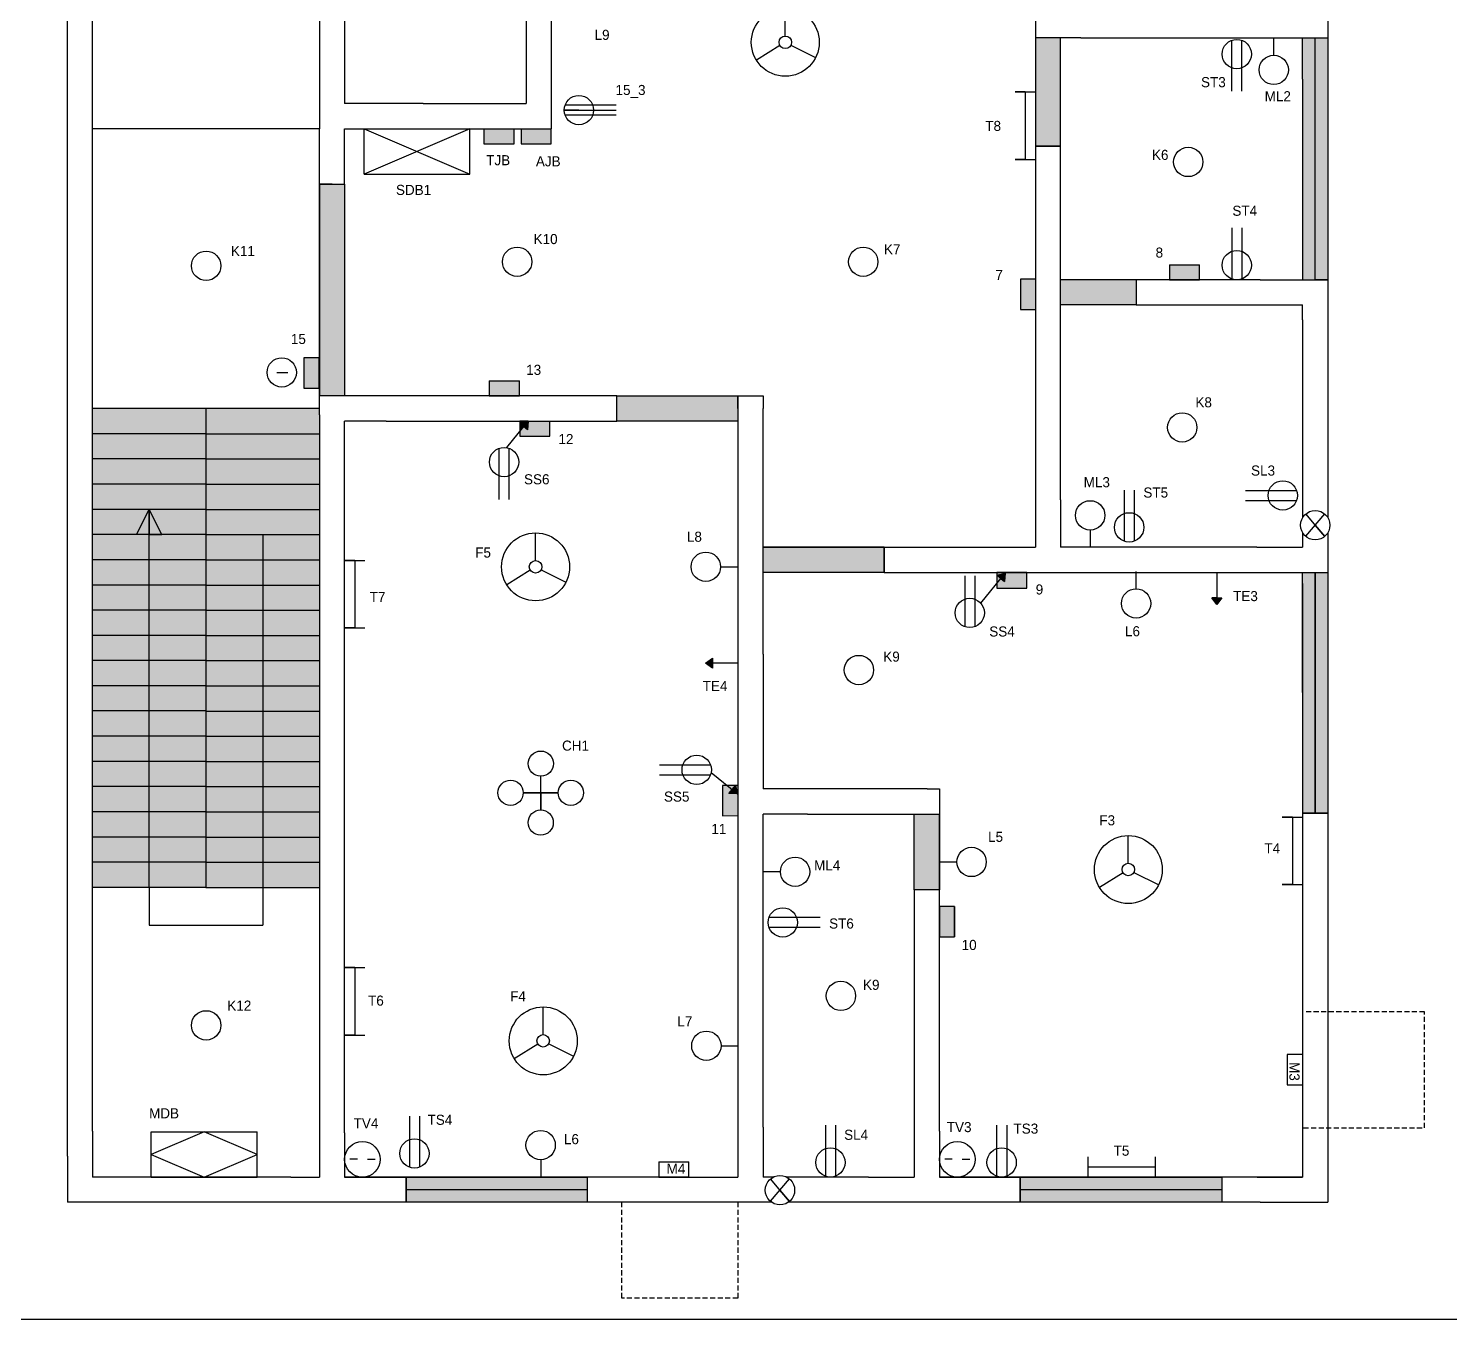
# Model space of a CAD drawing. Header units: inches. Extents: x 452 to 1996, y -561 to 294.
# Drawn here: x 1003 to 1567, y -561 to -48 of the extents above; entities that cross this region are included whole.
import ezdxf

# ---------------------------------------------------------------- set-up
doc = ezdxf.new("R2010")
doc.units = ezdxf.units.IN
doc.header["$LTSCALE"] = 2
doc.header["$MEASUREMENT"] = 0
doc.linetypes.add('DASHED', pattern=[0.75, 0.5, -0.25])

msp = doc.modelspace()

# ---------------------------------------------------------------- hatches: boundary and pattern name
at = {"linetype": 'Continuous', "ltscale": 2, "true_color": 0x79b3c0}
h = msp.add_hatch(color=143, dxfattribs=at)
h.paths.add_polyline_path([(1153.52, 248.72), (1121.95, 248.72), (1121.95, 243.72), (1153.52, 243.72)])
h.paths.add_polyline_path([(1153.52, 243.72), (1121.95, 243.72), (1121.95, 238.72), (1123.43, 238.72), (1153.52, 238.72)])
h.paths.add_polyline_path([(1278.78, 248.72), (1218.78, 248.72), (1218.78, 243.72), (1278.78, 243.72)])
h.paths.add_polyline_path([(1278.78, 243.72), (1218.78, 243.72), (1218.78, 238.72), (1278.78, 238.72)])
h.paths.add_polyline_path([(1456.57, 248.72), (1391.6, 248.72), (1391.6, 243.72), (1456.57, 243.72)])
h.paths.add_polyline_path([(1456.57, 243.72), (1391.6, 243.72), (1391.6, 238.72), (1456.57, 238.72)])
h.paths.add_polyline_path([(1536.43, 229.18), (1536.43, 248.72), (1531.43, 248.72), (1531.43, 238.72), (1531.43, 63.72), (1531.43, 53.72), (1536.43, 53.72)])
h.paths.add_polyline_path([(1513.43, -264.35), (1508.43, -264.35), (1508.43, -268.77), (1508.43, -359.93), (1513.53, -359.93)])
h.paths.add_polyline_path([(1518.43, -264.35), (1513.43, -264.35), (1513.53, -359.93), (1518.43, -359.93)])
h.paths.add_polyline_path([(1476.43, -504.28), (1396.43, -504.28), (1396.43, -509.28), (1476.43, -509.28)])
h.paths.add_polyline_path([(1476.43, -509.28), (1396.43, -509.28), (1396.43, -514.28), (1476.43, -514.28)])
h.paths.add_polyline_path([(1224.67, -504.28), (1152.81, -504.28), (1152.81, -509.28), (1224.67, -509.28)])
h.paths.add_polyline_path([(1224.67, -509.28), (1152.81, -509.28), (1152.81, -514.28), (1224.67, -514.28)])
at = {"linetype": 'Continuous', "ltscale": 2, "true_color": 0x9d9100}
h = msp.add_hatch(color=54, dxfattribs=at)
h.paths.add_polyline_path([(1164.43, 3.78), (1128.43, 3.72), (1128.43, -6.28), (1164.43, -6.28)])
h.paths.add_polyline_path([(1210.43, 39.72), (1200.43, 39.72), (1200.43, 3.78), (1210.43, 3.78)])
h.paths.add_polyline_path([(1330.43, 63.65), (1282.43, 63.65), (1282.43, 53.72), (1330.43, 53.65)])
h.paths.add_polyline_path([(1388.43, 63.72), (1340.43, 63.72), (1340.43, 58.65), (1340.43, 53.65), (1388.43, 53.72)])
h.paths.add_polyline_path([(1442.49, 63.69), (1412.49, 63.69), (1412.49, 53.72), (1442.49, 53.72)])
h.paths.add_polyline_path([(1470.43, 111.72), (1460.43, 111.72), (1460.43, 63.72), (1470.43, 63.72)])
h.paths.add_polyline_path([(1412.49, -52.28), (1402.49, -52.28), (1402.49, -95.28), (1412.49, -95.28)])
h.paths.add_polyline_path([(1442.49, -148.28), (1412.49, -148.28), (1412.49, -158.22), (1442.49, -158.22)])
h.paths.add_polyline_path([(1342.43, -254.35), (1294.43, -254.28), (1294.43, -264.35), (1342.43, -264.35)])
h.paths.add_polyline_path([(1284.43, -194.35), (1236.43, -194.35), (1236.43, -204.35), (1284.43, -204.35)])
h.paths.add_polyline_path([(1364.49, -360.28), (1354.43, -360.28), (1354.43, -390.26), (1364.43, -390.26)])
at = {"linetype": 'Continuous', "ltscale": 2, "true_color": 0x608ec6}
h = msp.add_hatch(color=153, dxfattribs=at)
h.paths.add_polyline_path([(1399.07, 69.72), (1396.82, 69.72), (1393.68, 65.85), (1395.23, 64.59), (1391.95, 63.72), (1395.46, 63.72), (1399.07, 63.72)])
h.paths.add_polyline_path([(1502.25, 69.72), (1495.85, 69.72), (1495.85, 63.72), (1497.38, 63.72), (1497.55, 67.11), (1499.11, 65.85)])
h.paths.add_polyline_path([(1216.43, -4.52), (1216.43, -3.57), (1210.43, -3.57), (1210.43, -15.57), (1216.43, -15.57), (1216.43, -4.52), (1212.87, -6.99), (1214, -8.63), (1210.61, -8.55), (1211.73, -5.34), (1212.87, -6.99)])
h.paths.add_polyline_path([(1222.47, 53.54), (1210.49, 53.54), (1210.47, 47.54), (1222.47, 47.54)])
h.paths.add_polyline_path([(1467.62, -142.28), (1455.62, -142.28), (1455.62, -148.28), (1467.62, -148.28)])
h.paths.add_polyline_path([(1402.49, -148.05), (1396.53, -148.05), (1396.53, -160.05), (1402.49, -160.05)])
h.paths.add_polyline_path([(1197.76, -188.31), (1185.76, -188.31), (1185.76, -194.31), (1197.76, -194.3)])
h.paths.add_polyline_path([(1118.24, -179.21), (1112.24, -179.21), (1112.24, -191.21), (1118.24, -191.21)])
h.paths.add_polyline_path([(1508.27, -457.65), (1508.27, -466.31), (1502.27, -466.31), (1502.27, -457.65)], flags=9)
h.paths.add_polyline_path([(1432.51, -490.82), (1441.18, -490.82), (1441.18, -496.82), (1432.51, -496.82)], flags=9)
h.paths.add_polyline_path([(1372.22, -409.18), (1378.88, -409.18), (1378.88, -415.18), (1372.22, -415.18)], flags=9)
h.paths.add_polyline_path([(1392.79, -482.06), (1405.45, -482.06), (1405.45, -488.06), (1392.79, -488.06)], flags=9)
h.paths.add_polyline_path([(1366.33, -481.45), (1380.33, -481.45), (1380.33, -487.45), (1366.33, -487.45)], flags=9)
h.paths.add_polyline_path([(1383.17, -284.79), (1395.83, -284.79), (1395.83, -290.79), (1383.17, -290.79)], flags=9)
h.paths.add_polyline_path([(1492.33, -370.83), (1500.99, -370.83), (1500.99, -376.83), (1492.33, -376.83)], flags=9)
h.paths.add_polyline_path([(1382.7, -366.27), (1391.37, -366.27), (1391.37, -372.27), (1382.7, -372.27)], flags=9)
h.paths.add_polyline_path([(1426.84, -359.72), (1435.5, -359.72), (1435.5, -365.72), (1426.84, -365.72)], flags=9)
h.paths.add_polyline_path([(1341.13, -294.78), (1349.79, -294.78), (1349.79, -300.78), (1341.13, -300.78)], flags=9)
h.paths.add_polyline_path([(1479.92, -270.75), (1492.59, -270.75), (1492.59, -276.75), (1479.92, -276.75)], flags=9)
h.paths.add_polyline_path([(1437.02, -284.69), (1445.69, -284.69), (1445.69, -290.69), (1437.02, -290.69)], flags=9)
h.paths.add_polyline_path([(1401.6, -268.12), (1406.26, -268.12), (1406.26, -274.12), (1401.6, -274.12)], flags=9)
at = {"linetype": 'Continuous', "ltscale": 2, "true_color": 0xa3b310}
h = msp.add_hatch(color=62, dxfattribs=at)
h.paths.add_polyline_path([(1342.43, -254.28), (1294.43, -254.28), (1294.43, -264.35), (1342.43, -264.35)])
h.paths.add_polyline_path([(1364.49, -360.28), (1354.43, -360.28), (1354.43, -390.26), (1364.43, -390.26)])
h.paths.add_polyline_path([(1284.43, -194.35), (1236.43, -194.35), (1236.43, -204.35), (1284.43, -204.35)])
h.paths.add_polyline_path([(1442.49, -148.28), (1412.49, -148.28), (1412.49, -158.22), (1442.49, -158.22)])
h.paths.add_polyline_path([(1412.49, -52.28), (1402.49, -52.28), (1402.49, -95.28), (1412.49, -95.28)])
h.paths.add_polyline_path([(1442.49, 63.69), (1412.49, 63.69), (1412.49, 53.72), (1442.49, 53.72)])
h.paths.add_polyline_path([(1128.43, -110.35), (1123.43, -110.35), (1118.43, -110.35), (1118.43, -194.35), (1128.43, -194.34)])
at = {"linetype": 'Continuous', "ltscale": 2, "true_color": 0x79b3c0}
h = msp.add_hatch(color=143, dxfattribs=at)
h.paths.add_polyline_path([(1513.43, -52.28), (1508.43, -52.28), (1508.43, -68.59), (1508.43, -148.28), (1513.43, -148.28)])
h.paths.add_polyline_path([(1518.43, -52.28), (1513.43, -52.28), (1513.43, -148.28), (1518.43, -148.28)])
at = {"linetype": 'Continuous', "ltscale": 2, "true_color": 0xa3b310}
msp.add_hatch(color=62, dxfattribs=at).paths.add_polyline_path([(1195.63, -88.28), (1183.63, -88.28), (1183.63, -94.28), (1195.63, -94.28)])
at = {"linetype": 'Continuous', "ltscale": 2, "true_color": 0xb1cde1}
msp.add_hatch(color=9, dxfattribs=at).paths.add_polyline_path([(1210.42, -88.28), (1198.42, -88.28), (1198.42, -94.28), (1210.42, -94.28)])
at = {"linetype": 'Continuous', "ltscale": 2, "true_color": 0x9d9100}
msp.add_hatch(color=54, dxfattribs=at).paths.add_polyline_path([(1128.43, -110.35), (1118.43, -110.35), (1118.43, -194.35), (1128.43, -194.34)])
at = {"linetype": 'Continuous', "ltscale": 2}
h = msp.add_hatch(color=165, dxfattribs=at)
h.paths.add_polyline_path([(1073.43, -199.35), (1028.43, -199.35), (1028.43, -209.35), (1073.43, -209.35)])
h.paths.add_polyline_path([(1118.43, -201.77), (1118.43, -199.35), (1073.43, -199.35), (1073.43, -209.35), (1118.43, -209.35)])
h.paths.add_polyline_path([(1073.43, -209.35), (1028.43, -209.35), (1028.43, -219.35), (1073.43, -219.35)])
h.paths.add_polyline_path([(1118.43, -209.35), (1073.43, -209.35), (1073.43, -219.35), (1118.43, -219.35)])
h.paths.add_polyline_path([(1073.43, -219.35), (1028.43, -219.35), (1028.43, -229.35), (1073.43, -229.35)])
h.paths.add_polyline_path([(1118.43, -219.35), (1073.43, -219.35), (1073.43, -229.35), (1118.43, -229.35)])
h.paths.add_polyline_path([(1073.43, -229.35), (1028.43, -229.35), (1028.43, -239.35), (1073.43, -239.35)])
h.paths.add_polyline_path([(1118.43, -229.35), (1073.43, -229.35), (1073.43, -239.35), (1118.43, -239.35)])
h.paths.add_polyline_path([(1073.43, -239.35), (1050.93, -239.35), (1055.93, -249.35), (1073.43, -249.35)])
h.paths.add_polyline_path([(1118.43, -239.35), (1073.43, -239.35), (1073.43, -249.35), (1118.43, -249.35)])
h.paths.add_polyline_path([(1050.93, -239.35), (1028.43, -239.35), (1028.43, -249.35), (1045.93, -249.35)])
h.paths.add_polyline_path([(1050.93, -239.35), (1045.93, -249.35), (1050.93, -249.35)])
h.paths.add_polyline_path([(1050.93, -239.35), (1050.93, -249.35), (1055.93, -249.35)])
h.paths.add_polyline_path([(1050.93, -249.35), (1045.93, -249.35), (1028.43, -249.35), (1028.43, -259.35), (1050.93, -259.35)])
h.paths.add_polyline_path([(1073.43, -249.35), (1050.93, -249.35), (1050.93, -259.35), (1073.43, -259.35)])
h.paths.add_polyline_path([(1095.93, -249.35), (1073.43, -249.35), (1073.43, -259.35), (1095.93, -259.35)])
h.paths.add_polyline_path([(1118.43, -249.35), (1095.93, -249.35), (1095.93, -259.35), (1118.43, -259.35)])
h.paths.add_polyline_path([(1118.43, -259.35), (1095.93, -259.35), (1095.93, -269.35), (1118.43, -269.35)])
h.paths.add_polyline_path([(1095.93, -259.35), (1073.43, -259.35), (1073.43, -269.35), (1095.93, -269.35)])
h.paths.add_polyline_path([(1073.43, -259.35), (1050.93, -259.35), (1050.93, -269.35), (1073.43, -269.35)])
h.paths.add_polyline_path([(1050.93, -259.35), (1028.43, -259.35), (1028.43, -269.35), (1050.93, -269.35)])
h.paths.add_polyline_path([(1050.93, -269.35), (1028.43, -269.35), (1028.43, -279.35), (1050.93, -279.35)])
h.paths.add_polyline_path([(1073.43, -269.35), (1050.93, -269.35), (1050.93, -279.35), (1073.43, -279.35)])
h.paths.add_polyline_path([(1095.93, -269.35), (1073.43, -269.35), (1073.43, -279.35), (1095.93, -279.35)])
h.paths.add_polyline_path([(1118.43, -269.35), (1095.93, -269.35), (1095.93, -279.35), (1118.43, -279.35)])
h.paths.add_polyline_path([(1118.43, -279.35), (1095.93, -279.35), (1095.93, -289.35), (1118.43, -289.35)])
h.paths.add_polyline_path([(1095.93, -279.35), (1073.43, -279.35), (1073.43, -289.35), (1095.93, -289.35)])
h.paths.add_polyline_path([(1073.43, -279.35), (1050.93, -279.35), (1050.93, -289.35), (1073.43, -289.35)])
h.paths.add_polyline_path([(1050.93, -279.35), (1028.43, -279.35), (1028.43, -289.35), (1050.93, -289.35)])
h.paths.add_polyline_path([(1050.93, -289.35), (1028.43, -289.35), (1028.43, -299.35), (1050.93, -299.35)])
h.paths.add_polyline_path([(1073.43, -289.35), (1050.93, -289.35), (1050.93, -299.35), (1073.43, -299.35)])
h.paths.add_polyline_path([(1095.93, -289.35), (1073.43, -289.35), (1073.43, -299.35), (1095.93, -299.35)])
h.paths.add_polyline_path([(1118.43, -289.35), (1095.93, -289.35), (1095.93, -299.35), (1118.43, -299.35)])
h.paths.add_polyline_path([(1118.43, -299.35), (1095.93, -299.35), (1095.93, -309.35), (1118.43, -309.35)])
h.paths.add_polyline_path([(1095.93, -299.35), (1073.43, -299.35), (1073.43, -309.35), (1095.93, -309.35)])
h.paths.add_polyline_path([(1073.43, -299.35), (1050.93, -299.35), (1050.93, -309.35), (1073.43, -309.35)])
h.paths.add_polyline_path([(1050.93, -299.35), (1028.43, -299.35), (1028.43, -309.35), (1050.93, -309.35)])
h.paths.add_polyline_path([(1050.93, -309.35), (1028.43, -309.35), (1028.43, -319.29), (1050.93, -319.29)])
h.paths.add_polyline_path([(1073.43, -309.35), (1050.93, -309.35), (1050.93, -319.29), (1073.43, -319.29)])
h.paths.add_polyline_path([(1095.93, -309.35), (1073.43, -309.35), (1073.43, -319.35), (1095.93, -319.35)])
h.paths.add_polyline_path([(1118.43, -309.35), (1095.93, -309.35), (1095.93, -319.35), (1118.43, -319.35)])
h.paths.add_polyline_path([(1118.43, -319.35), (1095.93, -319.35), (1095.93, -329.35), (1118.43, -329.35)])
h.paths.add_polyline_path([(1118.43, -329.35), (1095.93, -329.35), (1095.93, -339.35), (1118.43, -339.35)])
h.paths.add_polyline_path([(1118.43, -339.35), (1095.93, -339.35), (1095.93, -349.35), (1118.43, -349.35)])
h.paths.add_polyline_path([(1118.43, -349.35), (1095.93, -349.35), (1095.93, -359.35), (1118.43, -359.35)])
h.paths.add_polyline_path([(1118.43, -359.35), (1095.93, -359.35), (1095.93, -369.35), (1118.43, -369.35)])
h.paths.add_polyline_path([(1118.43, -369.35), (1095.93, -369.35), (1095.93, -379.35), (1118.43, -379.35)])
h.paths.add_polyline_path([(1118.43, -379.35), (1095.93, -379.35), (1095.93, -389.35), (1118.43, -389.35)])
h.paths.add_polyline_path([(1095.93, -379.35), (1073.43, -379.35), (1073.43, -389.35), (1095.93, -389.35)])
h.paths.add_polyline_path([(1095.93, -369.35), (1073.43, -369.35), (1073.43, -379.35), (1095.93, -379.35)])
h.paths.add_polyline_path([(1095.93, -359.35), (1073.43, -359.35), (1073.43, -369.35), (1095.93, -369.35)])
h.paths.add_polyline_path([(1095.93, -349.35), (1073.43, -349.35), (1073.43, -359.35), (1095.93, -359.35)])
h.paths.add_polyline_path([(1095.93, -339.35), (1073.43, -339.35), (1073.43, -349.35), (1095.93, -349.35)])
h.paths.add_polyline_path([(1095.93, -329.35), (1073.43, -329.35), (1073.43, -339.35), (1095.93, -339.35)])
h.paths.add_polyline_path([(1095.93, -319.35), (1073.43, -319.35), (1073.43, -329.35), (1095.93, -329.35)])
h.paths.add_polyline_path([(1073.43, -319.29), (1050.93, -319.29), (1050.93, -329.35), (1073.43, -329.35)])
h.paths.add_polyline_path([(1073.43, -329.35), (1050.93, -329.35), (1050.93, -339.35), (1073.43, -339.35)])
h.paths.add_polyline_path([(1073.43, -339.35), (1050.93, -339.35), (1050.93, -349.35), (1073.43, -349.35)])
h.paths.add_polyline_path([(1073.43, -349.35), (1050.93, -349.35), (1050.93, -359.35), (1073.43, -359.35)])
h.paths.add_polyline_path([(1073.43, -359.35), (1050.93, -359.35), (1050.93, -369.35), (1073.43, -369.35)])
h.paths.add_polyline_path([(1073.43, -369.35), (1050.93, -369.35), (1050.93, -379.35), (1073.43, -379.35)])
h.paths.add_polyline_path([(1073.43, -379.35), (1050.93, -379.35), (1050.93, -389.35), (1073.43, -389.35)])
h.paths.add_polyline_path([(1050.93, -379.35), (1028.43, -379.35), (1028.43, -389.35), (1050.93, -389.35)])
h.paths.add_polyline_path([(1050.93, -369.35), (1028.43, -369.35), (1028.43, -379.35), (1050.93, -379.35)])
h.paths.add_polyline_path([(1050.93, -359.35), (1028.43, -359.35), (1028.43, -369.35), (1050.93, -369.35)])
h.paths.add_polyline_path([(1050.93, -349.35), (1028.43, -349.35), (1028.43, -359.35), (1050.93, -359.35)])
h.paths.add_polyline_path([(1050.93, -339.35), (1028.43, -339.35), (1028.43, -349.35), (1050.93, -349.35)])
h.paths.add_polyline_path([(1050.93, -329.35), (1028.43, -329.35), (1028.43, -339.35), (1050.93, -339.35)])
h.paths.add_polyline_path([(1050.93, -319.29), (1028.43, -319.29), (1028.43, -329.35), (1050.93, -329.35)])
at = {"linetype": 'Continuous', "ltscale": 2, "true_color": 0x608ec6}
h = msp.add_hatch(color=153, dxfattribs=at)
h.paths.add_polyline_path([(1399.13, -264.62), (1399.13, -264.35), (1387.13, -264.35), (1387.13, -264.62), (1387.13, -268.71), (1388.72, -266.76), (1387.16, -265.5), (1390.45, -264.62), (1390.27, -268.02), (1388.72, -266.76), (1387.13, -268.71), (1387.13, -270.62), (1399.13, -270.62)])
h.paths.add_polyline_path([(1370.43, -396.93), (1364.43, -396.93), (1364.43, -408.93), (1370.43, -408.93)])
h.paths.add_polyline_path([(1209.89, -204.35), (1201.23, -204.35), (1201.2, -204.35), (1201.02, -207.75), (1199.48, -206.5), (1197.89, -208.49), (1197.89, -210.35), (1209.89, -210.35)])
h.paths.add_polyline_path([(1214.44, -486.24), (1223.11, -486.24), (1223.11, -492.24), (1214.44, -492.24)], flags=9)
h.paths.add_polyline_path([(1160.34, -478.55), (1173.01, -478.55), (1173.01, -484.55), (1160.34, -484.55)], flags=9)
h.paths.add_polyline_path([(1131.01, -479.97), (1145.01, -479.97), (1145.01, -485.97), (1131.01, -485.97)], flags=9)
h.paths.add_polyline_path([(1259.45, -439.52), (1268.12, -439.52), (1268.12, -445.52), (1259.45, -445.52)], flags=9)
h.paths.add_polyline_path([(1193.1, -429.55), (1201.77, -429.55), (1201.77, -435.55), (1193.1, -435.55)], flags=9)
h.paths.add_polyline_path([(1136.73, -431.26), (1145.39, -431.26), (1145.39, -437.26), (1136.73, -437.26)], flags=9)
h.paths.add_polyline_path([(1272.92, -363.13), (1278.92, -363.13), (1278.92, -369.13), (1272.92, -369.13)], flags=9)
h.paths.add_polyline_path([(1269.5, -306.44), (1282.17, -306.44), (1282.17, -312.44), (1269.5, -312.44)], flags=9)
h.paths.add_polyline_path([(1254.12, -350.31), (1266.79, -350.31), (1266.79, -356.31), (1254.12, -356.31)], flags=9)
h.paths.add_polyline_path([(1213.69, -330.08), (1225.02, -330.08), (1225.02, -336.08), (1213.69, -336.08)], flags=9)
h.paths.add_polyline_path([(1137.38, -271.12), (1146.05, -271.12), (1146.05, -277.12), (1137.38, -277.12)], flags=9)
h.paths.add_polyline_path([(1179.24, -253.46), (1187.9, -253.46), (1187.9, -259.46), (1179.24, -259.46)], flags=9)
h.paths.add_polyline_path([(1263.23, -247.19), (1271.9, -247.19), (1271.9, -253.19), (1263.23, -253.19)], flags=9)
h.paths.add_polyline_path([(1198.6, -224.4), (1211.26, -224.4), (1211.26, -230.4), (1198.6, -230.4)], flags=9)
h.paths.add_polyline_path([(1212.26, -208.45), (1219.6, -208.45), (1219.6, -214.45), (1212.26, -214.45)], flags=9)
for points in [[(1197.92, -205.22), (1201.2, -204.35), (1197.89, -204.35), (1197.89, -208.49), (1199.48, -206.5)], [(1284.43, -348.87), (1283.43, -348.88), (1284.31, -352.2), (1280.92, -352.02), (1282.17, -350.49), (1280.17, -348.88), (1278.31, -348.89), (1278.31, -360.89), (1284.43, -360.87)], [(1283.44, -348.92), (1284.31, -352.2), (1280.92, -352.02), (1282.17, -350.49), (1280.17, -348.88), (1278.31, -348.89), (1278.31, -360.89), (1284.43, -360.87), (1284.43, -348.87), (1280.17, -348.88), (1282.17, -350.49)]]:
    msp.add_hatch(color=153, dxfattribs=at).paths.add_polyline_path(points)
at = {"linetype": 'Continuous', "ltscale": 7}
for points in [[(1197.92, -205.22), (1201.2, -204.35), (1201.02, -207.75)], [(1387.16, -265.5), (1390.45, -264.62), (1390.27, -268.02)], [(1476.44, -274.38), (1474.44, -277.12), (1472.44, -274.38)], [(1274.4, -302.37), (1271.65, -300.37), (1274.4, -298.37)], [(1283.44, -348.92), (1284.31, -352.2), (1280.92, -352.02)]]:
    msp.add_hatch(color=7, dxfattribs=at).paths.add_polyline_path(points)

# ---------------------------------------------------------------- linework, layer by layer
for p, q in [((1402.49, 46.39), (1402.49, -52.28)), ((1018.43, -496), (1018.43, 3.72)), ((1028.43, -486.09), (1028.43, -6.28)), ((1118.43, -26.71), (1118.43, -88.28)), ((1128.43, -26.71), (1128.43, -78.28)), ((1210.43, -28.81), (1210.43, -88.28)), ((1200.43, -35.92), (1200.43, -78.28)), ((1518.43, -34.48), (1518.43, -242.55)), ((1303.26, -51.54), (1303.26, -40.55)), ((1301.15, -55.32), (1291.79, -61.1)), ((1305.47, -55.14), (1315.29, -60.09)), ((1420.49, -52.28), (1402.49, -52.28)), ((1420.49, -52.28), (1508.43, -52.28)), ((1480.38, -73.46), (1480.38, -53.2)), ((1484.38, -73.46), (1484.38, -53.2)), ((1497.02, -59.13), (1497.01, -52.25)), ((1508.43, -68.59), (1508.43, -52.28)), ((1508.43, -68.59), (1508.43, -148.28)), ((1159.54, -78.28), (1128.43, -78.28)), ((1159.54, -78.28), (1200.43, -78.28)), ((1236.16, -78.93), (1215.9, -78.93)), ((1398.41, -73.72), (1394.41, -73.72)), ((1394.41, -73.72), (1402.41, -73.72)), ((1398.41, -73.72), (1398.41, -100.5)), ((1236.16, -82.93), (1215.9, -82.93)), ((1118.43, -88.28), (1028.43, -88.28)), ((1118.43, -110.35), (1118.43, -88.28)), ((1128.43, -88.28), (1210.43, -88.28)), ((1128.43, -110.35), (1128.43, -88.28)), ((1412.49, -95.28), (1402.49, -95.28)), ((1402.49, -95.28), (1402.49, -254.3)), ((1407.49, -95.28), (1412.49, -95.28)), ((1412.49, -235.58), (1412.49, -95.28)), ((1398.41, -100.5), (1394.41, -100.5)), ((1394.41, -100.5), (1402.41, -100.5)), ((1123.43, -110.35), (1118.43, -110.35)), ((1123.43, -110.35), (1128.43, -110.35)), ((1480.38, -127.65), (1480.38, -147.91)), ((1484.38, -127.65), (1484.38, -147.91)), ((1442.49, -148.28), (1442.49, -158.22)), ((1491.71, -148.28), (1508.43, -148.28)), ((1442.49, -158.22), (1508.43, -158.22)), ((1508.43, -164.13), (1508.43, -158.22)), ((1508.43, -164.13), (1508.43, -242.71)), ((1236.43, -194.28), (1118.43, -194.35)), ((1118.43, -201.77), (1118.43, -194.35)), ((1236.43, -204.35), (1236.43, -194.35)), ((1284.43, -199.35), (1284.43, -194.35)), ((1284.43, -194.35), (1294.43, -194.35)), ((1294.43, -194.35), (1294.43, -199.28)), ((1118.43, -199.35), (1028.43, -199.35)), ((1073.43, -199.35), (1073.43, -209.35)), ((1118.43, -201.77), (1118.43, -504.28)), ((1284.43, -199.35), (1284.43, -504.28)), ((1294.43, -296.8), (1294.43, -199.28)), ((1128.43, -486.74), (1128.43, -204.35)), ((1144.88, -204.35), (1128.43, -204.35)), ((1144.88, -204.35), (1236.43, -204.35)), ((1192.8, -214.85), (1201.2, -204.35)), ((1197.89, -204.35), (1197.89, -210.35)), ((1197.92, -205.22), (1201.2, -204.35)), ((1201.02, -207.75), (1197.92, -205.22)), ((1201.02, -207.75), (1197.92, -205.22)), ((1199.47, -206.48), (1201.02, -207.75)), ((1201.2, -204.35), (1201.02, -207.75)), ((1209.89, -210.35), (1209.89, -204.35)), ((1073.43, -209.35), (1028.43, -209.35)), ((1073.43, -209.35), (1073.43, -219.35)), ((1073.43, -209.35), (1118.43, -209.35)), ((1197.89, -210.35), (1209.89, -210.35)), ((1073.43, -219.35), (1028.43, -219.35)), ((1073.43, -219.35), (1073.43, -229.35)), ((1073.43, -219.35), (1118.43, -219.35)), ((1189.69, -235.36), (1189.69, -215.1)), ((1193.69, -235.36), (1193.69, -215.1)), ((1073.43, -229.35), (1028.43, -229.35)), ((1073.43, -229.35), (1073.43, -239.35)), ((1073.43, -229.35), (1118.43, -229.35)), ((1412.49, -235.58), (1412.49, -254.28)), ((1437.67, -231.68), (1437.67, -251.94)), ((1441.67, -231.68), (1441.67, -251.94)), ((1485.83, -231.83), (1506.09, -231.83)), ((1485.83, -235.83), (1506.09, -235.83)), ((1073.43, -239.35), (1028.43, -239.35)), ((1045.93, -249.35), (1050.93, -239.35)), ((1050.93, -389.35), (1050.93, -239.35)), ((1055.93, -249.35), (1050.93, -239.35)), ((1050.93, -239.35), (1050.93, -249.35)), ((1073.43, -239.35), (1073.43, -249.35)), ((1073.43, -239.35), (1118.43, -239.35)), ((1424.21, -247.54), (1424.22, -254.42)), ((1073.43, -249.35), (1028.43, -249.35)), ((1050.93, -249.35), (1045.93, -249.35)), ((1050.93, -249.35), (1055.93, -249.35)), ((1073.43, -249.35), (1073.43, -259.35)), ((1073.43, -249.35), (1118.43, -249.35)), ((1095.93, -249.35), (1095.93, -389.35)), ((1204.19, -259.67), (1204.19, -248.67)), ((1508.43, -248.51), (1508.43, -254.28)), ((1518.43, -248.67), (1518.43, -514.28)), ((1073.43, -259.35), (1028.43, -259.35)), ((1073.43, -259.35), (1073.43, -269.35)), ((1073.43, -259.35), (1118.43, -259.35)), ((1342.43, -254.28), (1393.32, -254.3)), ((1342.43, -264.35), (1342.43, -254.35)), ((1393.32, -254.3), (1402.49, -254.3)), ((1490.31, -254.28), (1412.49, -254.28)), ((1490.31, -254.28), (1508.43, -254.28)), ((1132.43, -259.61), (1128.43, -259.61)), ((1128.43, -259.61), (1136.43, -259.61)), ((1132.43, -259.61), (1132.43, -286.39)), ((1202.08, -263.45), (1192.73, -269.23)), ((1206.41, -263.27), (1216.23, -268.22)), ((1277.56, -262.12), (1284.44, -262.1)), ((1342.43, -264.35), (1508.43, -264.35)), ((1380.77, -276.56), (1390.45, -264.62)), ((1387.13, -264.62), (1387.13, -270.62)), ((1387.16, -265.5), (1390.45, -264.62)), ((1390.45, -264.62), (1390.27, -268.02)), ((1399.13, -270.62), (1399.13, -264.62)), ((1442.42, -270.83), (1442.41, -263.94)), ((1474.44, -264.35), (1474.44, -277.12)), ((1508.43, -268.77), (1508.43, -264.35)), ((1073.43, -269.35), (1028.43, -269.35)), ((1073.43, -269.35), (1073.43, -279.35)), ((1073.43, -269.35), (1118.43, -269.35)), ((1374.42, -265.65), (1374.42, -285.91)), ((1378.42, -265.65), (1378.42, -285.91)), ((1390.27, -268.02), (1387.16, -265.5)), ((1390.27, -268.02), (1387.16, -265.5)), ((1388.71, -266.76), (1390.27, -268.02)), ((1508.43, -268.77), (1508.43, -504.28)), ((1387.13, -270.62), (1399.13, -270.62)), ((1474.44, -274.38), (1472.44, -274.38)), ((1472.44, -274.38), (1476.44, -274.38)), ((1474.44, -277.12), (1472.44, -274.38)), ((1472.44, -274.38), (1476.44, -274.38)), ((1476.44, -274.38), (1474.44, -277.12)), ((1073.43, -279.35), (1028.43, -279.35)), ((1073.43, -279.35), (1073.43, -289.35)), ((1073.43, -279.35), (1118.43, -279.35)), ((1132.43, -286.39), (1128.43, -286.39)), ((1128.43, -286.39), (1136.43, -286.39)), ((1073.43, -289.35), (1028.43, -289.35)), ((1073.43, -289.35), (1073.43, -299.35)), ((1073.43, -289.35), (1118.43, -289.35)), ((1271.65, -300.37), (1274.4, -298.37)), ((1274.4, -300.37), (1274.4, -298.37)), ((1274.4, -298.37), (1274.4, -302.37)), ((1274.4, -298.37), (1274.4, -302.37)), ((1294.43, -296.8), (1294.43, -350.28)), ((1073.43, -299.35), (1028.43, -299.35)), ((1073.43, -299.35), (1073.43, -309.35)), ((1073.43, -299.35), (1118.43, -299.35)), ((1284.43, -300.37), (1271.65, -300.37)), ((1274.4, -302.37), (1271.65, -300.37)), ((1073.43, -309.35), (1028.43, -309.35)), ((1073.43, -309.35), (1073.43, -319.35)), ((1073.43, -309.35), (1118.43, -309.35)), ((1073.47, -319.29), (1028.43, -319.29)), ((1073.43, -319.35), (1073.43, -329.35)), ((1073.43, -319.35), (1118.43, -319.35)), ((1073.43, -329.35), (1028.43, -329.35)), ((1073.43, -329.35), (1073.43, -339.35)), ((1073.43, -329.35), (1118.43, -329.35)), ((1073.43, -339.35), (1028.43, -339.35)), ((1073.43, -339.35), (1073.43, -349.35)), ((1073.43, -339.35), (1118.43, -339.35)), ((1253.31, -340.69), (1273.57, -340.69)), ((1273.82, -343.81), (1284.31, -352.2)), ((1073.43, -349.35), (1028.43, -349.35)), ((1073.43, -349.35), (1073.43, -359.35)), ((1073.43, -349.35), (1118.43, -349.35)), ((1206.24, -358.62), (1206.26, -345.24)), ((1206.27, -349.31), (1206.27, -345.24)), ((1253.31, -344.69), (1273.57, -344.69)), ((1284.43, -348.87), (1278.31, -348.89)), ((1278.31, -348.89), (1278.31, -360.89)), ((1280.92, -352.02), (1283.44, -348.92)), ((1280.92, -352.02), (1283.44, -348.92)), ((1283.44, -348.92), (1284.31, -352.2)), ((1213.18, -351.79), (1199.28, -351.79)), ((1199.28, -351.79), (1206.23, -351.79)), ((1206.23, -351.79), (1206.23, -358.62)), ((1206.27, -351.79), (1213.18, -351.79)), ((1282.18, -350.47), (1280.92, -352.02)), ((1284.31, -352.2), (1280.92, -352.02)), ((1359.49, -350.28), (1294.43, -350.28)), ((1359.49, -350.28), (1364.49, -350.28)), ((1364.49, -350.28), (1364.49, -360.28)), ((1073.43, -359.35), (1028.43, -359.35)), ((1073.43, -359.35), (1073.43, -369.35)), ((1073.43, -359.35), (1118.43, -359.35)), ((1294.43, -484.42), (1294.43, -360.28)), ((1312.09, -360.28), (1294.43, -360.28)), ((1312.09, -360.28), (1364.49, -360.28)), ((1278.31, -360.89), (1284.43, -360.87)), ((1504.41, -361.45), (1500.41, -361.45)), ((1500.41, -361.45), (1508.41, -361.45)), ((1504.41, -361.45), (1504.41, -388.23)), ((1073.43, -369.35), (1028.43, -369.35)), ((1073.43, -369.35), (1073.43, -379.35)), ((1073.43, -369.35), (1118.43, -369.35)), ((1439.34, -379.78), (1439.34, -368.78)), ((1073.43, -379.35), (1028.43, -379.35)), ((1073.43, -379.35), (1073.43, -389.35)), ((1073.43, -379.35), (1118.43, -379.35)), ((1301.32, -383.16), (1294.43, -383.18)), ((1371.33, -379.27), (1364.44, -379.29)), ((1441.55, -383.37), (1451.38, -388.32)), ((1437.23, -383.56), (1427.87, -389.33)), ((1504.41, -388.23), (1500.41, -388.23)), ((1500.41, -388.23), (1508.41, -388.23)), ((1073.43, -389.35), (1028.43, -389.35)), ((1050.93, -389.35), (1050.93, -404.35)), ((1073.43, -389.35), (1118.43, -389.35)), ((1095.93, -389.35), (1095.93, -404.35)), ((1364.43, -390.26), (1354.43, -390.26)), ((1354.43, -390.26), (1354.43, -504.28)), ((1364.43, -486.13), (1364.43, -390.26)), ((1050.93, -404.35), (1095.93, -404.35)), ((1317.03, -401.23), (1296.77, -401.23)), ((1317.03, -405.23), (1296.77, -405.23)), ((1132.43, -421.18), (1128.43, -421.18)), ((1128.43, -421.18), (1136.43, -421.18)), ((1132.43, -421.18), (1132.43, -447.96)), ((1207.22, -447.76), (1207.22, -436.76)), ((1132.43, -447.96), (1128.43, -447.96)), ((1128.43, -447.96), (1136.43, -447.96)), ((1205.11, -451.54), (1195.75, -457.32)), ((1209.43, -451.35), (1219.25, -456.3)), ((1277.76, -452.18), (1284.65, -452.17)), ((1154.13, -480.12), (1154.13, -500.38)), ((1158.13, -480.12), (1158.13, -500.38)), ((1294.43, -484.42), (1294.43, -504.28)), ((1319.15, -483.67), (1319.15, -503.93)), ((1323.15, -483.67), (1323.15, -503.93)), ((1387.09, -483.67), (1387.09, -503.93)), ((1391.09, -483.67), (1391.09, -503.93)), ((1028.43, -486.09), (1028.43, -504.28)), ((1128.43, -486.74), (1128.43, -504.28)), ((1364.43, -486.13), (1364.43, -504.28)), ((1018.43, -496), (1018.43, -514.28)), ((1133.49, -497.23), (1130.49, -497.23)), ((1137.49, -497.23), (1140.49, -497.23)), ((1206.21, -497.4), (1206.22, -504.28)), ((1369.49, -497.23), (1366.49, -497.23)), ((1373.49, -497.23), (1376.49, -497.23)), ((1423.35, -504.28), (1423.35, -496.28)), ((1423.35, -500.28), (1450.12, -500.28)), ((1450.12, -504.28), (1450.12, -496.28)), ((1107.06, -504.28), (1028.43, -504.28)), ((1107.06, -504.28), (1118.43, -504.28)), ((1264.63, -504.28), (1128.43, -504.28)), ((1264.63, -504.28), (1284.43, -504.28)), ((1298.52, -504.28), (1294.43, -504.28)), ((1336.23, -504.28), (1303.77, -504.28)), ((1336.23, -504.28), (1354.43, -504.28)), ((1490.4, -504.28), (1364.43, -504.28)), ((1490.4, -504.28), (1508.43, -504.28)), ((1297.86, -514.28), (1018.43, -514.28)), ((1491.63, -514.28), (1304.44, -514.28)), ((1491.63, -514.28), (1518.43, -514.28))]:
    msp.add_line(p, q, dxfattribs=at)
at = {"linetype": 'Continuous', "ltscale": 2}
for p, q in [((1402.49, -52.28), (1402.49, -95.28)), ((1402.49, -52.28), (1402.49, -95.28)), ((1412.49, -95.28), (1412.49, -52.28)), ((1508.43, -52.28), (1518.43, -52.28)), ((1513.43, -148.28), (1513.43, -52.28)), ((1518.43, -52.28), (1518.43, -148.48)), ((1221.36, -80.93), (1215.54, -80.93)), ((1215.54, -80.93), (1236.11, -80.93)), ((1128.43, -88.28), (1140.43, -88.28)), ((1136.15, -88.28), (1178.15, -88.28)), ((1178.15, -88.28), (1136.15, -106.28)), ((1136.15, -106.28), (1136.15, -88.28)), ((1136.15, -88.28), (1178.15, -106.28)), ((1178.15, -106.28), (1178.15, -88.28)), ((1183.63, -88.28), (1183.63, -94.28)), ((1183.63, -88.28), (1195.63, -88.28)), ((1195.63, -94.28), (1195.63, -88.28)), ((1195.63, -88.28), (1199.13, -88.28)), ((1198.42, -88.28), (1198.42, -94.28)), ((1210.42, -94.28), (1210.42, -88.28)), ((1183.63, -94.28), (1195.63, -94.28)), ((1198.42, -94.28), (1210.42, -94.28)), ((1402.49, -95.28), (1412.49, -95.28)), ((1136.15, -106.28), (1178.15, -106.28)), ((1118.43, -110.35), (1118.43, -194.35)), ((1118.43, -110.35), (1128.43, -110.35)), ((1118.43, -194.35), (1118.43, -110.35)), ((1128.43, -110.35), (1128.43, -194.34)), ((1128.43, -110.35), (1128.43, -194.34)), ((1455.62, -142.28), (1455.62, -148.28)), ((1455.62, -142.28), (1467.62, -142.28)), ((1467.62, -148.28), (1467.62, -142.28)), ((1402.53, -148.05), (1396.53, -148.05)), ((1396.53, -148.05), (1396.53, -160.05)), ((1402.53, -148.05), (1402.53, -160.05)), ((1491.71, -148.28), (1412.49, -148.28)), ((1455.62, -148.28), (1467.62, -148.28)), ((1508.43, -148.28), (1518.43, -148.28)), ((1518.43, -148.28), (1513.43, -148.28)), ((1396.53, -160.05), (1402.53, -160.05)), ((1442.49, -158.22), (1412.49, -158.22)), ((1118.24, -179.21), (1112.24, -179.21)), ((1112.24, -179.21), (1112.24, -191.21)), ((1118.24, -179.21), (1118.24, -191.21)), ((1101.55, -185.01), (1105.89, -185.01)), ((1112.24, -191.21), (1118.24, -191.21)), ((1185.76, -188.31), (1185.76, -194.31)), ((1185.76, -188.31), (1197.76, -188.31)), ((1197.76, -194.31), (1197.76, -188.31)), ((1128.43, -194.34), (1118.43, -194.35)), ((1185.76, -194.31), (1197.76, -194.31)), ((1236.43, -194.35), (1284.43, -194.35)), ((1236.43, -194.35), (1284.43, -194.35)), ((1236.43, -204.35), (1236.43, -194.35)), ((1284.43, -194.35), (1284.43, -204.35)), ((1284.43, -194.35), (1284.43, -204.35)), ((1192.8, -214.85), (1201.2, -204.35)), ((1197.89, -204.35), (1197.89, -204.35)), ((1197.89, -204.35), (1197.89, -210.35)), ((1201.2, -204.35), (1197.89, -204.35)), ((1197.89, -204.35), (1197.89, -208.57)), ((1201.2, -204.35), (1197.92, -205.22)), ((1197.92, -205.22), (1201.2, -204.35)), ((1197.92, -205.22), (1199.47, -206.48)), ((1199.47, -206.48), (1197.92, -205.22)), ((1209.89, -210.35), (1209.89, -204.35)), ((1284.43, -204.35), (1236.43, -204.35)), ((1284.43, -204.35), (1236.43, -204.35)), ((1197.89, -210.35), (1209.89, -210.35)), ((1517.16, -241.1), (1509.62, -249.97)), ((1517.24, -250.05), (1509.71, -241.17)), ((1517.24, -250.05), (1513.48, -245.61)), ((1513.48, -245.61), (1517.24, -250.05)), ((1517.24, -250.05), (1517.24, -250.05)), ((1342.43, -254.28), (1294.43, -254.28)), ((1294.43, -254.28), (1342.43, -254.35)), ((1294.43, -264.35), (1294.43, -254.28)), ((1342.43, -254.35), (1342.43, -264.35)), ((1342.43, -264.35), (1294.43, -264.35)), ((1342.43, -264.35), (1294.43, -264.35)), ((1386.98, -268.9), (1390.45, -264.62)), ((1387.13, -264.62), (1387.13, -264.35)), ((1387.13, -264.35), (1387.13, -270.62)), ((1399.13, -264.35), (1387.13, -264.35)), ((1399.13, -264.62), (1399.13, -264.35)), ((1399.13, -270.62), (1399.13, -264.35)), ((1508.43, -264.35), (1518.43, -264.35)), ((1508.43, -264.35), (1518.43, -264.35)), ((1508.53, -359.93), (1508.43, -264.35)), ((1508.43, -264.35), (1513.43, -264.35)), ((1513.53, -359.93), (1513.43, -264.35)), ((1513.43, -264.35), (1513.53, -359.93)), ((1518.43, -264.35), (1518.53, -359.93)), ((1387.13, -270.62), (1399.13, -270.62)), ((1354.43, -390.26), (1354.43, -360.28)), ((1354.43, -360.28), (1364.49, -360.28)), ((1354.43, -390.26), (1354.43, -360.28)), ((1364.43, -390.26), (1364.49, -360.28)), ((1364.49, -360.28), (1364.43, -390.26)), ((1513.53, -359.93), (1508.53, -359.93)), ((1508.53, -359.93), (1518.53, -359.93)), ((1518.53, -359.93), (1508.53, -359.93)), ((1364.43, -390.26), (1354.43, -390.26)), ((1370.43, -396.93), (1364.43, -396.93)), ((1364.43, -396.93), (1364.43, -408.93)), ((1370.43, -396.93), (1364.43, -396.93)), ((1364.43, -396.93), (1364.43, -408.93)), ((1370.43, -396.93), (1370.43, -408.93)), ((1370.43, -408.93), (1370.43, -396.93)), ((1364.43, -408.93), (1370.43, -408.93)), ((1364.43, -408.93), (1370.43, -408.93)), ((1508.38, -455.68), (1502.38, -455.68)), ((1502.38, -455.68), (1502.38, -467.68)), ((1508.38, -455.68), (1508.38, -467.68)), ((1502.38, -467.68), (1508.38, -467.68)), ((1051.74, -486.28), (1093.74, -486.28)), ((1051.74, -504.28), (1051.74, -486.28)), ((1072.74, -486.28), (1051.74, -495.28)), ((1093.74, -495.28), (1072.74, -486.28)), ((1093.74, -504.28), (1093.74, -486.28)), ((1051.74, -495.28), (1072.74, -504.28)), ((1072.74, -504.28), (1093.74, -495.28)), ((1253.05, -498.28), (1253.05, -504.28)), ((1253.05, -498.28), (1265.05, -498.28)), ((1265.05, -504.28), (1265.05, -498.28)), ((1051.74, -504.28), (1093.74, -504.28)), ((1128.43, -504.28), (1160.43, -504.28)), ((1152.81, -504.28), (1152.81, -514.28)), ((1152.81, -504.28), (1224.67, -504.28)), ((1152.81, -514.28), (1152.81, -504.28)), ((1152.81, -504.28), (1152.81, -509.28)), ((1224.67, -504.28), (1224.67, -514.28)), ((1224.67, -504.28), (1224.67, -514.28)), ((1253.05, -504.28), (1265.05, -504.28)), ((1304.83, -504.97), (1297.29, -513.84)), ((1304.91, -513.92), (1297.38, -505.04)), ((1364.43, -504.28), (1396.43, -504.28)), ((1396.43, -504.28), (1396.43, -514.28)), ((1396.43, -504.28), (1476.43, -504.28)), ((1396.43, -514.28), (1396.43, -504.28)), ((1396.43, -504.28), (1396.43, -509.28)), ((1508.43, -504.28), (1476.43, -504.28)), ((1476.43, -504.28), (1476.43, -514.28)), ((1476.43, -504.28), (1476.43, -514.28)), ((1152.81, -509.28), (1224.67, -509.28)), ((1152.81, -509.28), (1224.67, -509.28)), ((1304.91, -513.92), (1301.15, -509.48)), ((1301.15, -509.48), (1304.91, -513.92)), ((1396.43, -509.28), (1476.43, -509.28)), ((1396.43, -509.28), (1476.43, -509.28)), ((1224.67, -514.28), (1152.81, -514.28)), ((1304.91, -513.92), (1304.91, -513.92)), ((1476.43, -514.28), (1396.43, -514.28))]:
    msp.add_line(p, q, dxfattribs=at)
at = {"linetype": 'DASHED', "ltscale": 2}
for p, q in [((1556.86, -438.72), (1508.86, -438.72)), ((1556.86, -484.72), (1556.86, -438.72)), ((1508.86, -484.72), (1556.86, -484.72)), ((1238.43, -552.28), (1238.43, -514.28)), ((1284.43, -514.28), (1284.43, -552.28)), ((1284.43, -552.28), (1238.43, -552.28))]:
    msp.add_line(p, q, dxfattribs=at)
at = {"color": 6, "linetype": 'Continuous', "ltscale": 2}
msp.add_lwpolyline([(452.49, 293.83), (1996.35, 293.83), (1996.35, -560.83), (452.49, -560.83)], close=True, dxfattribs=at)
at = {"linetype": 'Continuous', "ltscale": 7}
for centre, radius in [((1303.26, -54.02), 13.48), ((1303.26, -54.02), 2.48), ((1482.38, -58.67), 5.82), ((1497.03, -64.95), 5.82), ((1221.36, -80.93), 5.82), ((1463.11, -101.5), 5.82), ((1196.88, -141.08), 5.82), ((1334.17, -141.08), 5.82), ((1073.5, -142.7), 5.82), ((1482.38, -142.44), 5.82), ((1103.5, -185.01), 5.82), ((1460.75, -206.84), 5.82), ((1191.69, -220.56), 5.82), ((1500.63, -233.83), 5.82), ((1424.2, -241.72), 5.82), ((1439.67, -246.47), 5.82), ((1513.48, -245.61), 5.82), ((1204.19, -262.15), 13.48), ((1271.73, -262.13), 5.82), ((1204.19, -262.15), 2.48), ((1376.42, -280.44), 5.82), ((1442.43, -276.65), 5.82), ((1332.44, -303.08), 5.82), ((1206.27, -340.24), 5), ((1268.1, -342.69), 5.82), ((1194.28, -351.79), 5), ((1218.18, -351.79), 5), ((1206.23, -363.62), 5), ((1439.34, -382.26), 13.48), ((1307.14, -383.15), 5.82), ((1377.15, -379.26), 5.82), ((1439.34, -382.26), 2.48), ((1302.24, -403.23), 5.82), ((1325.31, -432.37), 5.82), ((1073.5, -444.08), 5.82), ((1207.22, -450.24), 13.48), ((1207.22, -450.24), 2.48), ((1271.94, -452.19), 5.82), ((1135.49, -497.23), 7.06), ((1156.13, -494.91), 5.82), ((1206.2, -491.58), 5.82), ((1371.49, -497.23), 7.06), ((1321.15, -498.46), 5.82), ((1389.09, -498.46), 5.82), ((1301.15, -509.48), 5.82)]:
    msp.add_circle(centre, radius, dxfattribs=at)

# ---------------------------------------------------------------- texts
at = {"linetype": 'Continuous', "ltscale": 2, "char_height": 4, "width": 12.1829, "attachment_point": 1}
for s, insert in [('{\\C71;\\c9036744;L9}', (1227.59, -49.05)), ('{\\C71;\\c9036744;15_3}', (1235.91, -70.92)), ('{\\C71;\\c9036744;ST3}', (1468.19, -67.82)), ('{\\C71;\\c9036744;ML2}', (1493.43, -73.41)), ('{\\C71;\\c9036744;T8}', (1382.61, -85.19)), ('{\\C71;\\c9036744;TJB}', (1184.6, -98.79)), ('{\\C71;\\c9036744;AJB}', (1204.31, -99.24)), ('{\\C71;\\c9036744;K6}', (1448.72, -96.67)), ('{\\C71;\\c9036744;SDB1}', (1148.8, -110.57)), ('{\\C71;\\c9036744;ST4}', (1480.63, -118.85)), ('{\\C71;\\c9036744;K11}', (1083.33, -134.83)), ('{\\C71;\\c9036744;K10}', (1203.41, -130.07)), ('{\\C71;\\c9036744;K7}', (1342.42, -134.15)), ('{\\C71;\\c9036744;8}', (1450.16, -135.45)), ('{\\C71;\\c9036744;7}', (1386.6, -144.35)), ('{\\C71;\\c9036744;15}', (1107.12, -169.73)), ('{\\C71;\\c9036744;13}', (1200.46, -181.97)), ('{\\C71;\\c9036744;K8}', (1465.97, -194.86)), ('{\\C71;\\c9036744;12}', (1213.26, -209.45)), ('{\\C71;\\c9036744;SS6}', (1199.6, -225.4)), ('{\\C71;\\c9036744;SL3}', (1488.04, -221.93)), ('{\\C71;\\c9036744;ML3}', (1421.64, -226.56)), ('{\\C71;\\c9036744;ST5}', (1445.32, -230.66)), ('{\\C71;\\c9036744;L8}', (1264.23, -248.19)), ('{\\C71;\\c9036744;F5}', (1180.24, -254.46)), ('{\\C71;\\c9036744;9}', (1402.6, -269.12)), ('{\\C71;\\c9036744;T7}', (1138.38, -272.12)), ('{\\C71;\\c9036744;TE3}', (1480.92, -271.75)), ('{\\C71;\\c9036744;SS4}', (1384.17, -285.79)), ('{\\C71;\\c9036744;L6}', (1438.02, -285.69)), ('{\\C71;\\c9036744;K9}', (1342.13, -295.78)), ('{\\C71;\\c9036744;TE4}', (1270.5, -307.44)), ('{\\C71;\\c9036744;CH1}', (1214.69, -331.08)), ('{\\C71;\\c9036744;SS5}', (1255.12, -351.31)), ('{\\C71;\\c9036744;F3}', (1427.84, -360.72)), ('{\\C71;\\c9036744;11}', (1273.92, -364.13)), ('{\\C71;\\c9036744;L5}', (1383.7, -367.27)), ('{\\C71;\\c9036744;T4}', (1493.33, -371.83)), ('{\\C71;\\c9036744;ML4}', (1314.67, -378.57)), ('{\\C71;\\c9036744;ST6}', (1320.64, -401.67)), ('{\\C71;\\c9036744;10}', (1373.22, -410.18)), ('{\\C71;\\c9036744;K9}', (1334.09, -426)), ('{\\C71;\\c9036744;T6}', (1137.73, -432.26)), ('{\\C71;\\c9036744;F4}', (1194.1, -430.55)), ('{\\C71;\\c9036744;K12}', (1081.9, -434.25)), ('{\\C71;\\c9036744;L7}', (1260.45, -440.52)), ('{\\C71;\\c9036744;MDB}', (1050.86, -476.98)), ('{\\C71;\\c9036744;TV4}', (1132.01, -480.97)), ('{\\C71;\\c9036744;TS4}', (1161.34, -479.55)), ('{\\C71;\\c9036744;TV3}', (1367.33, -482.45)), ('{\\C71;\\c9036744;TS3}', (1393.79, -483.06)), ('{\\C71;\\c9036744;L6}', (1215.44, -487.24)), ('{\\C71;\\c9036744;SL4}', (1326.6, -485.5)), ('{\\C71;\\c9036744;T5}', (1433.51, -491.82)), ('{\\C71;\\c9036744;M4}', (1256.17, -498.98))]:
    msp.add_mtext(s, dxfattribs=dict(at, insert=insert))
at = {"linetype": 'Continuous', "ltscale": 2, "insert": (1507.27, -458.65), "char_height": 4, "width": 12.1829, "attachment_point": 1, "rotation": 270}
msp.add_mtext('{\\C71;\\c9036744;M3}', dxfattribs=at)

doc.saveas('drawing.dxf')
